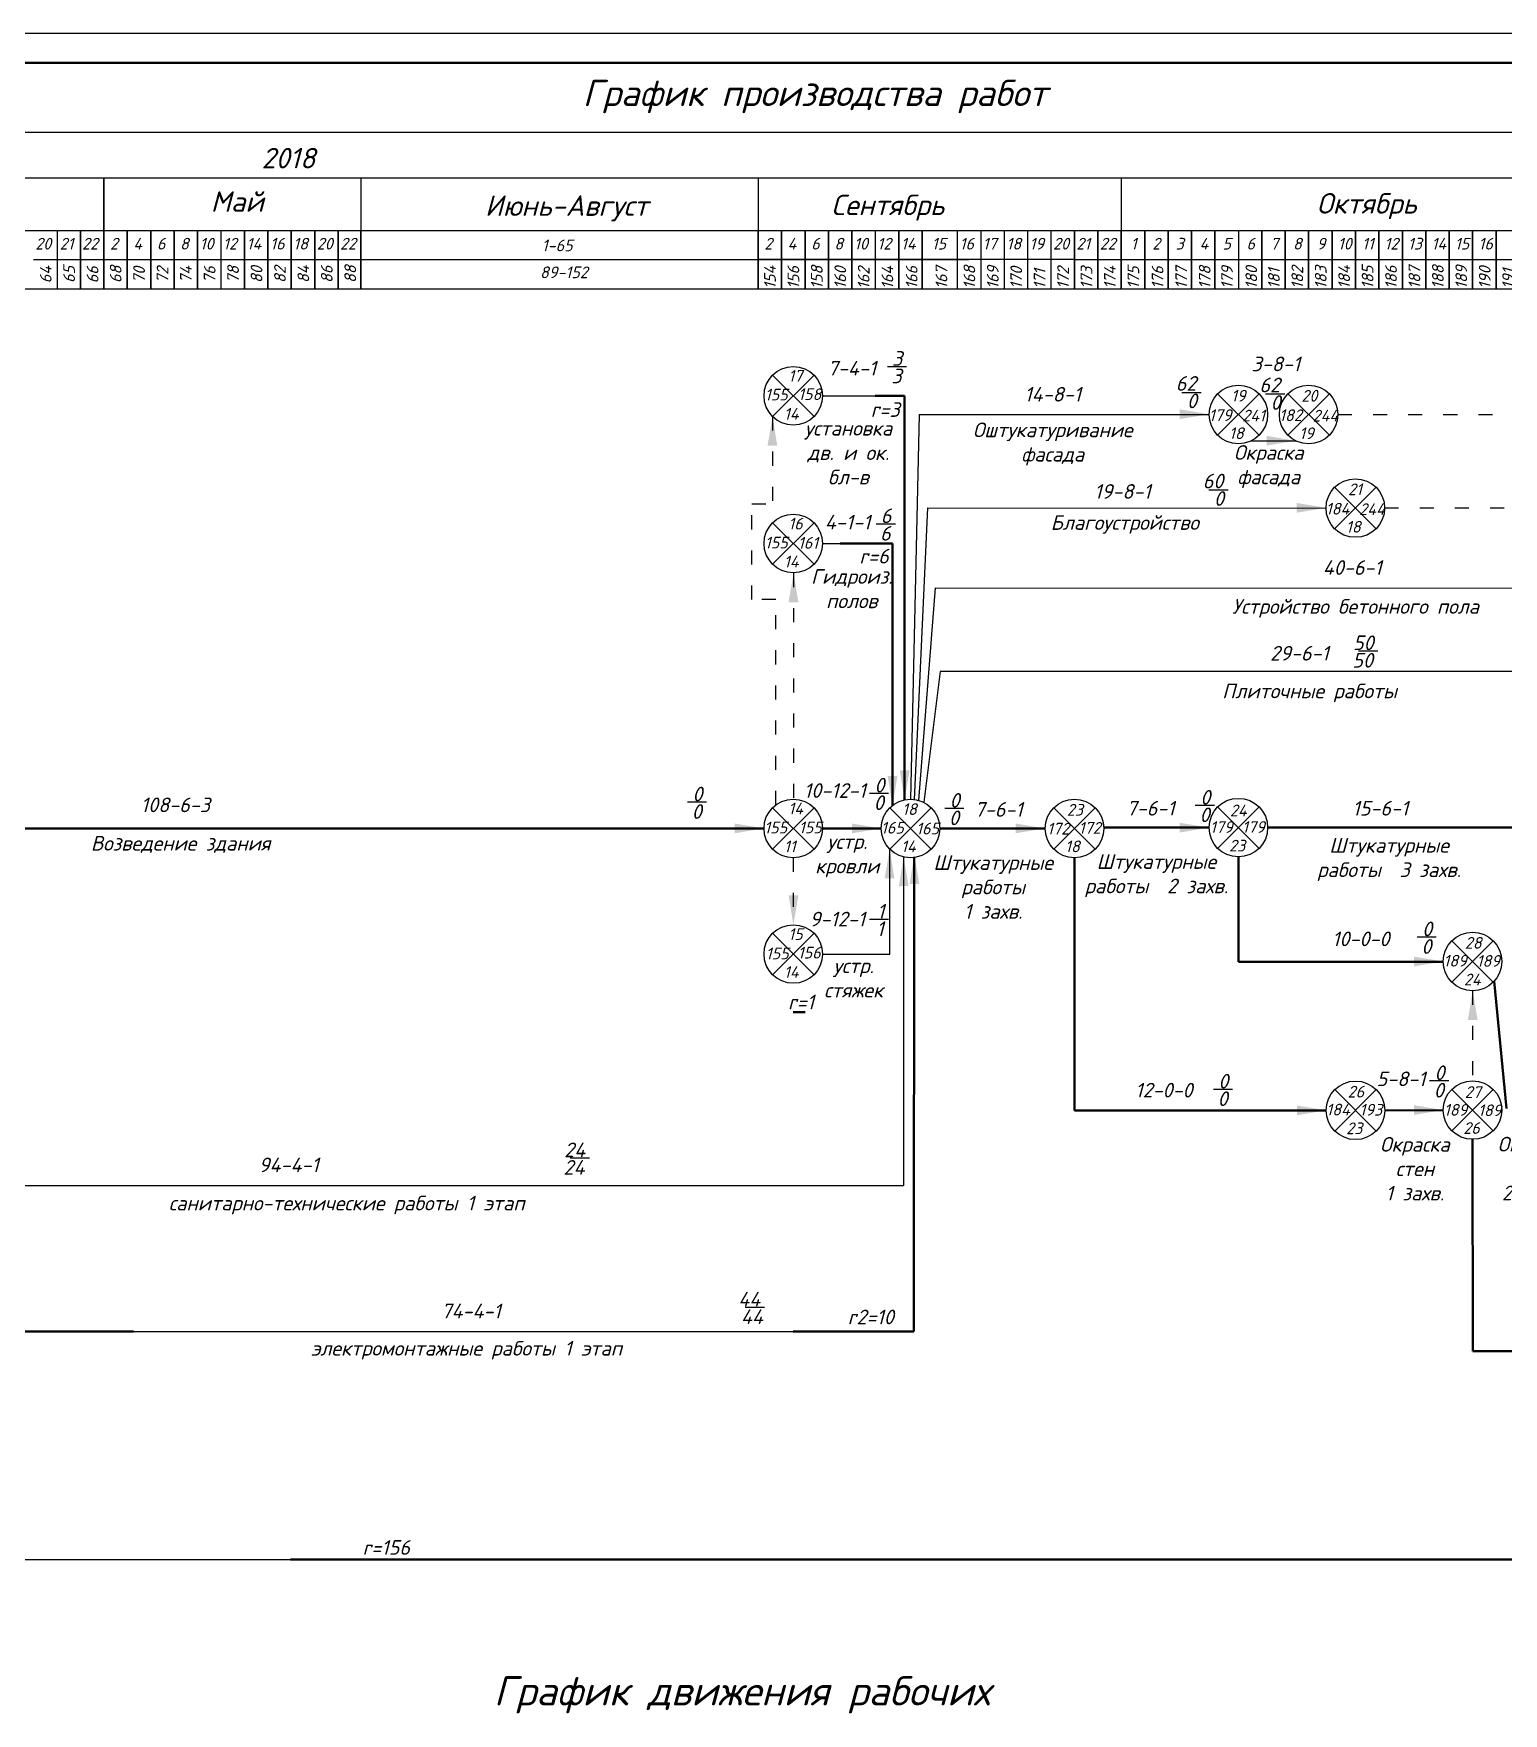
# Model space of a CAD drawing. Header units: millimetres. Extents: x -345369 to 252202, y 74562 to 424723.
# Drawn here: x -10052 to 15047, y 105275 to 133962 of the extents above; entities that cross this region are included whole.
import ezdxf

# ---------------------------------------------------------------- set-up
doc = ezdxf.new("R2010")
doc.units = ezdxf.units.MM
doc.linetypes.add('ACAD_ISO03W100', pattern=[30, 12, -18])
doc.layers.add('Основной [&]', color=7, linetype='Continuous', lineweight=18)
doc.layers.add('Рамка', color=7, linetype='Continuous', lineweight=25)
doc.styles.get("Standard").update_dxf_attribs({"font": 'isocpeur.TTF', "oblique": 15})
doc.styles.add('standart-наклонный', font='isocpeui.ttf', dxfattribs={"height": 3})
doc.styles.add('Чертежный', font='isocpeur.TTF', dxfattribs={"height": 220})

msp = doc.modelspace()

# ---------------------------------------------------------------- linework, layer by layer
at = {"color": 7, "lineweight": 25, "ltscale": 0.5}
msp.add_line((-34051.903141, 132279.396232), (42121.15313, 132279.396232), dxfattribs=at)
at = {"lineweight": 25}
for p, q in [((-19651.903141, 131500.284274), (42121.15313, 131500.284274)), ((-14051.903141, 131500.284274), (-5251.903141, 131500.284274)), ((-10451.903141, 131500.284274), (-1651.903141, 131500.284274)), ((-8851.903141, 129601.790384), (-8851.903141, 131500.284274)), ((-8851.903141, 131500.284274), (-8851.903141, 130601.790384)), ((-8851.903141, 131500.284274), (-8851.903141, 129601.790384)), ((-4465.375006, 131500.284274), (-4465.375006, 129601.790384)), ((-4465.375006, 131500.284274), (-4465.375006, 129601.790384)), ((2321.15313, 131500.284274), (2321.15313, 129601.790384)), ((8521.15313, 131500.284274), (8521.15313, 129601.790384)), ((-22051.903141, 130601.790384), (8521.15313, 130601.790384)), ((-9651.903141, 130601.790384), (-9651.903141, 129601.790384)), ((-9651.903141, 130601.790384), (-9651.903141, 129601.790384)), ((-9251.903141, 129601.790384), (-9251.903141, 130601.790384)), ((-9251.903141, 130601.790384), (-9251.903141, 129601.790384)), ((-8851.903141, 130601.790384), (-8851.903141, 129601.790384)), ((-8851.903141, 130601.790384), (-8851.903141, 129601.790384)), ((-8851.903141, 129601.790384), (-8851.903141, 130601.790384)), ((-8851.903141, 130601.790384), (-8851.903141, 129601.790384)), ((-8451.903141, 129601.790384), (-8451.903141, 130601.790384)), ((-8451.903141, 130601.790384), (-8451.903141, 129601.790384)), ((-8051.903141, 129601.790384), (-8051.903141, 130601.790384)), ((-8051.903141, 130601.790384), (-8051.903141, 129601.790384)), ((-7651.903141, 129601.790384), (-7651.903141, 130601.790384)), ((-7651.903141, 130601.790384), (-7651.903141, 129601.790384)), ((-7251.903141, 129601.790384), (-7251.903141, 130601.790384)), ((-7251.903141, 130601.790384), (-7251.903141, 129601.790384)), ((-6851.903141, 130601.790384), (-6851.903141, 129601.790384)), ((-6451.903141, 129601.790384), (-6451.903141, 130601.790384)), ((-6451.903141, 130601.790384), (-6451.903141, 129601.790384)), ((-6051.903141, 129601.790384), (-6051.903141, 130601.790384)), ((-6051.903141, 130601.790384), (-6051.903141, 129601.790384)), ((-5651.903141, 129601.790384), (-5651.903141, 130601.790384)), ((-5651.903141, 130601.790384), (-5651.903141, 129601.790384)), ((-5251.903141, 129601.790384), (-5251.903141, 130601.790384)), ((-5251.903141, 130601.790384), (-5251.903141, 129601.790384)), ((-4851.903141, 129601.790384), (-4851.903141, 130601.790384)), ((-4851.903141, 130601.790384), (-4851.903141, 129601.790384)), ((-4465.375006, 129601.790384), (-4465.375006, 130601.790384)), ((-4465.375006, 130601.790384), (-4465.375006, 129601.790384)), ((2321.15313, 129601.790384), (2321.15313, 130601.790384)), ((2321.15313, 130601.790384), (2321.15313, 129601.790384)), ((2321.15313, 129601.790384), (2321.15313, 130601.790384)), ((2321.15313, 130601.790384), (2321.15313, 129601.790384)), ((2721.15313, 129601.790384), (2721.15313, 130601.790384)), ((2721.15313, 130601.790384), (2721.15313, 129601.790384)), ((3121.15313, 129601.790384), (3121.15313, 130601.790384)), ((3121.15313, 130601.790384), (3121.15313, 129601.790384)), ((3521.15313, 129601.790384), (3521.15313, 130601.790384)), ((3521.15313, 130601.790384), (3521.15313, 129601.790384)), ((3921.15313, 129601.790384), (3921.15313, 130601.790384)), ((3921.15313, 130601.790384), (3921.15313, 129601.790384)), ((4321.15313, 130601.790384), (4321.15313, 129601.790384)), ((4721.15313, 129601.790384), (4721.15313, 130601.790384)), ((4721.15313, 130601.790384), (4721.15313, 129601.790384)), ((5121.15313, 129601.790384), (5121.15313, 130601.790384)), ((5121.15313, 130601.790384), (5121.15313, 129601.790384)), ((5721.15313, 130601.790384), (5721.15313, 129601.790384)), ((6121.15313, 130601.790384), (6121.15313, 129601.790384)), ((6521.15313, 130601.790384), (6521.15313, 129601.790384)), ((6921.15313, 130601.790384), (6921.15313, 129601.790384)), ((7321.15313, 130601.790384), (7321.15313, 129601.790384)), ((7721.15313, 129601.790384), (7721.15313, 130601.790384)), ((7721.15313, 130601.790384), (7721.15313, 129601.790384)), ((8121.15313, 129601.790384), (8121.15313, 130601.790384)), ((8121.15313, 130601.790384), (8121.15313, 129601.790384)), ((8521.15313, 129601.790384), (8521.15313, 130601.790384)), ((8521.15313, 130601.790384), (8521.15313, 129601.790384)), ((-10051.903141, 130101.790384), (-9651.903141, 130101.790384)), ((-9651.903141, 130101.790384), (-9251.903141, 130101.790384)), ((-9251.903141, 130101.790384), (-8851.903141, 130101.790384)), ((-8851.903141, 130101.790384), (-8451.903141, 130101.790384)), ((-8851.903141, 130101.790384), (-8451.903141, 130101.790384)), ((-8451.903141, 130101.790384), (-8051.903141, 130101.790384)), ((-8051.903141, 130101.790384), (-7651.903141, 130101.790384)), ((-7651.903141, 130101.790384), (-7251.903141, 130101.790384)), ((-7251.903141, 130101.790384), (-6851.903141, 130101.790384)), ((-6851.903141, 130101.790384), (-6451.903141, 130101.790384)), ((-6851.903141, 130101.790384), (2521.15313, 130101.790384)), ((-6451.903141, 130101.790384), (-6051.903141, 130101.790384)), ((-6051.903141, 130101.790384), (-5651.903141, 130101.790384)), ((-5651.903141, 130101.790384), (-5251.903141, 130101.790384)), ((-5251.903141, 130101.790384), (-4851.903141, 130101.790384)), ((2321.15313, 130101.790384), (2721.15313, 130101.790384)), ((2321.15313, 130101.790384), (2721.15313, 130101.790384)), ((2721.15313, 130101.790384), (3121.15313, 130101.790384)), ((3121.15313, 130101.790384), (3521.15313, 130101.790384)), ((3521.15313, 130101.790384), (3921.15313, 130101.790384)), ((3921.15313, 130101.790384), (4321.15313, 130101.790384)), ((4321.15313, 130101.790384), (4721.15313, 130101.790384)), ((4721.15313, 130101.790384), (5121.15313, 130101.790384)), ((5121.15313, 130101.790384), (5521.15313, 130101.790384)), ((5521.15313, 130101.790384), (5921.15313, 130101.790384)), ((7721.15313, 130101.790384), (8121.15313, 130101.790384)), ((8121.15313, 130101.790384), (8521.15313, 130101.790384)), ((-11224.959412, 129601.790384), (2321.15313, 129601.790384)), ((-10157.738564, 129601.790384), (-8851.903141, 129601.790384)), ((-10051.903141, 129601.790384), (2321.15313, 129601.790384)), ((-8851.903141, 129601.790384), (-8530.794834, 129601.790384)), ((-8851.903141, 129601.790384), (-8424.959412, 129601.790384)), ((-8851.903141, 129601.790384), (-8424.959412, 129601.790384)), ((-8530.794834, 129601.790384), (-8130.794834, 129601.790384)), ((-8130.794834, 129601.790384), (-7730.794834, 129601.790384)), ((-7730.794834, 129601.790384), (-7330.794834, 129601.790384)), ((-7330.794834, 129601.790384), (-6930.794834, 129601.790384)), ((-7330.794834, 129601.790384), (-6930.794834, 129601.790384)), ((-7251.903141, 129601.790384), (-6851.903141, 129601.790384)), ((-6930.794834, 129601.790384), (-6530.794834, 129601.790384)), ((-6930.794834, 129601.790384), (-6530.794834, 129601.790384)), ((-6851.903141, 129601.790384), (-6451.903141, 129601.790384)), ((-6851.903141, 129601.790384), (-6451.903141, 129601.790384)), ((-6530.794834, 129601.790384), (-6130.794834, 129601.790384)), ((-6478.84687, 129601.790384), (-6157.738563, 129601.790384)), ((-6478.84687, 129601.790384), (-6051.903141, 129601.790384)), ((-6478.84687, 129601.790384), (-6051.903141, 129601.790384)), ((-6451.903141, 129601.790384), (-6051.903141, 129601.790384)), ((-6157.738563, 129601.790384), (-5757.738563, 129601.790384)), ((-6130.794834, 129601.790384), (-5730.794834, 129601.790384)), ((-6051.903141, 129601.790384), (2321.15313, 129601.790384)), ((-6051.903141, 129601.790384), (-5651.903141, 129601.790384)), ((-5757.738563, 129601.790384), (-5357.738563, 129601.790384)), ((-5730.794834, 129601.790384), (-5330.794834, 129601.790384)), ((-5651.903141, 129601.790384), (-5251.903141, 129601.790384)), ((-5357.738563, 129601.790384), (-4957.738563, 129601.790384)), ((-4957.738563, 129601.790384), (-4557.738563, 129601.790384)), ((-4878.84687, 129601.790384), (2321.15313, 129601.790384)), ((-4557.738563, 129601.790384), (-4157.738563, 129601.790384)), ((-4478.84687, 129601.790384), (-4078.84687, 129601.790384)), ((-4157.738563, 129601.790384), (-3757.738563, 129601.790384)), ((-4078.84687, 129601.790384), (-3678.84687, 129601.790384)), ((-3757.738563, 129601.790384), (-3357.738563, 129601.790384)), ((-3678.84687, 129601.790384), (-3278.84687, 129601.790384)), ((2321.15313, 129601.790384), (2721.15313, 129601.790384)), ((2321.15313, 129601.790384), (2642.261437, 129601.790384)), ((2321.15313, 129601.790384), (2748.096859, 129601.790384)), ((2321.15313, 129601.790384), (2748.096859, 129601.790384)), ((2442.261437, 129601.790384), (2842.261437, 129601.790384)), ((2521.15313, 129601.790384), (2921.15313, 129601.790384)), ((2642.261437, 129601.790384), (2721.15313, 129601.790384)), ((2642.261437, 129601.790384), (3042.261437, 129601.790384)), ((2721.15313, 129601.790384), (3042.261437, 129601.790384)), ((2721.15313, 129601.790384), (3148.096859, 129601.790384)), ((2721.15313, 129601.790384), (3148.096859, 129601.790384)), ((2842.261437, 129601.790384), (3242.261437, 129601.790384)), ((2842.261437, 129601.790384), (3242.261437, 129601.790384)), ((2921.15313, 129601.790384), (3321.15313, 129601.790384)), ((2921.15313, 129601.790384), (3321.15313, 129601.790384)), ((3042.261437, 129601.790384), (3442.261437, 129601.790384)), ((3042.261437, 129601.790384), (3442.261437, 129601.790384)), ((3242.261437, 129601.790384), (3642.261437, 129601.790384)), ((3242.261437, 129601.790384), (3642.261437, 129601.790384)), ((3321.15313, 129601.790384), (3721.15313, 129601.790384)), ((3321.15313, 129601.790384), (3721.15313, 129601.790384)), ((3442.261437, 129601.790384), (3842.261437, 129601.790384)), ((3442.261437, 129601.790384), (3842.261437, 129601.790384)), ((3842.261437, 129601.790384), (4242.261437, 129601.790384)), ((3842.261437, 129601.790384), (4242.261437, 129601.790384)), ((4242.261437, 129601.790384), (4642.261437, 129601.790384)), ((4242.261437, 129601.790384), (4642.261437, 129601.790384)), ((4321.15313, 129601.790384), (4721.15313, 129601.790384)), ((4642.261437, 129601.790384), (5042.261437, 129601.790384)), ((4642.261437, 129601.790384), (5042.261437, 129601.790384)), ((4721.15313, 129601.790384), (5121.15313, 129601.790384)), ((4721.15313, 129601.790384), (5121.15313, 129601.790384)), ((5042.261437, 129601.790384), (5442.261437, 129601.790384)), ((5042.261437, 129601.790384), (5442.261437, 129601.790384)), ((5121.15313, 129601.790384), (5521.15313, 129601.790384)), ((5121.15313, 129601.790384), (5521.15313, 129601.790384)), ((5442.261437, 129601.790384), (8042.261437, 129601.790384)), ((7642.261437, 129601.790384), (8042.261437, 129601.790384)), ((7721.15313, 129601.790384), (8121.15313, 129601.790384)), ((7721.15313, 129601.790384), (8121.15313, 129601.790384)), ((8042.261437, 129601.790384), (8442.261437, 129601.790384)), ((8121.15313, 129601.790384), (8521.15313, 129601.790384)), ((8442.261437, 129601.790384), (8521.15313, 129601.790384)), ((8521.15313, 129601.790384), (34921.15313, 129601.790384))]:
    msp.add_line(p, q, dxfattribs=at)
for p, q in [((2321.15313, 131500.284274), (2321.15313, 129601.790384)), ((8521.15313, 131500.284274), (8521.15313, 130601.790384)), ((8521.15313, 131500.284274), (8521.15313, 129601.790384)), ((2321.15313, 129601.790384), (2321.15313, 130601.790384)), ((2321.15313, 130601.790384), (2321.15313, 129601.790384)), ((8521.15313, 129601.790384), (8521.15313, 130601.790384)), ((8521.15313, 130601.790384), (8521.15313, 129601.790384)), ((8521.15313, 130601.790384), (32094.2094, 130601.790384)), ((8521.15313, 129601.790384), (8521.15313, 130601.790384)), ((8521.15313, 130601.790384), (8521.15313, 129601.790384)), ((8921.15313, 129601.790384), (8921.15313, 130601.790384)), ((8921.15313, 130601.790384), (8921.15313, 129601.790384)), ((9321.15313, 129601.790384), (9321.15313, 130601.790384)), ((9321.15313, 130601.790384), (9321.15313, 129601.790384)), ((9721.15313, 129601.790384), (9721.15313, 130601.790384)), ((9721.15313, 130601.790384), (9721.15313, 129601.790384)), ((10121.15313, 129601.790384), (10121.15313, 130601.790384)), ((10121.15313, 130601.790384), (10121.15313, 129601.790384)), ((10521.15313, 130601.790384), (10521.15313, 129601.790384)), ((10921.15313, 129601.790384), (10921.15313, 130601.790384)), ((10921.15313, 130601.790384), (10921.15313, 129601.790384)), ((11321.15313, 129601.790384), (11321.15313, 130601.790384)), ((11321.15313, 130601.790384), (11321.15313, 129601.790384)), ((11721.15313, 129601.790384), (11721.15313, 130601.790384)), ((11721.15313, 130601.790384), (11721.15313, 129601.790384)), ((12121.15313, 129601.790384), (12121.15313, 130601.790384)), ((12121.15313, 130601.790384), (12121.15313, 129601.790384)), ((12521.15313, 129601.790384), (12521.15313, 130601.790384)), ((12521.15313, 130601.790384), (12521.15313, 129601.790384)), ((12921.15313, 129601.790384), (12921.15313, 130601.790384)), ((12921.15313, 130601.790384), (12921.15313, 129601.790384)), ((13321.15313, 129601.790384), (13321.15313, 130601.790384)), ((13321.15313, 130601.790384), (13321.15313, 129601.790384)), ((13721.15313, 129601.790384), (13721.15313, 130601.790384)), ((13721.15313, 130601.790384), (13721.15313, 129601.790384)), ((14121.15313, 129601.790384), (14121.15313, 130601.790384)), ((14121.15313, 130601.790384), (14121.15313, 129601.790384)), ((14521.15313, 129601.790384), (14521.15313, 130601.790384)), ((14521.15313, 130601.790384), (14521.15313, 129601.790384)), ((14921.15313, 129601.790384), (14921.15313, 130601.790384)), ((14921.15313, 130601.790384), (14921.15313, 129601.790384)), ((8521.15313, 130101.790384), (8921.15313, 130101.790384)), ((8921.15313, 130101.790384), (9321.15313, 130101.790384)), ((9321.15313, 130101.790384), (9721.15313, 130101.790384)), ((9721.15313, 130101.790384), (10121.15313, 130101.790384)), ((10121.15313, 130101.790384), (10521.15313, 130101.790384)), ((10521.15313, 130101.790384), (10921.15313, 130101.790384)), ((10921.15313, 130101.790384), (11321.15313, 130101.790384)), ((11321.15313, 130101.790384), (11721.15313, 130101.790384)), ((11721.15313, 130101.790384), (12121.15313, 130101.790384)), ((12121.15313, 130101.790384), (12521.15313, 130101.790384)), ((12521.15313, 130101.790384), (12921.15313, 130101.790384)), ((12921.15313, 130101.790384), (13321.15313, 130101.790384)), ((13321.15313, 130101.790384), (13721.15313, 130101.790384)), ((13721.15313, 130101.790384), (14121.15313, 130101.790384)), ((14121.15313, 130101.790384), (14521.15313, 130101.790384)), ((14521.15313, 130101.790384), (14921.15313, 130101.790384)), ((14921.15313, 130101.790384), (15321.15313, 130101.790384)), ((4921.15313, 129601.790384), (5321.15313, 129601.790384)), ((8442.261437, 129601.790384), (8842.261437, 129601.790384)), ((8842.261437, 129601.790384), (9242.261437, 129601.790384)), ((9242.261437, 129601.790384), (9642.261437, 129601.790384)), ((9642.261437, 129601.790384), (10042.261437, 129601.790384)), ((10042.261437, 129601.790384), (10442.261437, 129601.790384)), ((10442.261437, 129601.790384), (10842.261437, 129601.790384)), ((10842.261437, 129601.790384), (11242.261437, 129601.790384)), ((11242.261437, 129601.790384), (11642.261437, 129601.790384)), ((11642.261437, 129601.790384), (12042.261437, 129601.790384)), ((12042.261437, 129601.790384), (12442.261437, 129601.790384)), ((12442.261437, 129601.790384), (12842.261437, 129601.790384)), ((12842.261437, 129601.790384), (13242.261437, 129601.790384)), ((13242.261437, 129601.790384), (13642.261437, 129601.790384)), ((13642.261437, 129601.790384), (14042.261437, 129601.790384)), ((14042.261437, 129601.790384), (14442.261437, 129601.790384)), ((14442.261437, 129601.790384), (14842.261437, 129601.790384)), ((14842.261437, 129601.790384), (15242.261437, 129601.790384)), ((4854.929686, 128273.709707), (4527.744975, 128273.709707)), ((10167.599739, 127104.721135), (10874.70652, 127811.827916)), ((10167.599739, 127811.827916), (10874.70652, 127104.721135)), ((11367.599739, 127103.319643), (12074.70652, 127810.426425)), ((11367.599739, 127810.426425), (12074.70652, 127103.319643)), ((12164.722036, 125506.333688), (12871.828817, 126213.440469)), ((12164.722036, 126213.440469), (12871.828817, 125506.333688)), ((5430.426635, 123066.716108), (5148.441123, 120834.061225)), ((36167.599739, 123066.716108), (5430.426635, 123066.716108)), ((7367.599739, 120742.260635), (8074.70652, 120035.153854)), ((7367.599739, 120035.153854), (8074.70652, 120742.260635)), ((10167.599739, 120755.160088), (10874.70652, 120048.053307)), ((10167.599739, 120048.053307), (10874.70652, 120755.160088)), ((14167.599739, 118469.064084), (14874.70652, 117761.957303)), ((14167.599739, 117761.957303), (14874.70652, 118469.064084)), ((12167.599739, 115927.329789), (12874.70652, 115220.223007)), ((12167.599739, 115220.223007), (12874.70652, 115927.329789)), ((14167.599739, 115932.410618), (14874.70652, 115225.303837)), ((14167.599739, 115225.303837), (14874.70652, 115932.410618)), ((-15938.809919, 111799.205623), (2920.614126, 111799.205623)), ((-29151.903141, 107903.452114), (36879.284883, 107903.452114))]:
    msp.add_line(p, q)
at = {"color": 0, "lineweight": 25}
for p in [(6721.15313, 130101.790384), (7721.15313, 130101.790384)]:
    msp.add_line(p, (2321.15313, 130101.790384), dxfattribs=at)
at = {"color": 0}
for p, q in [((2567.599739, 127422.89438), (3274.70652, 128130.001161)), ((2567.599739, 128130.001161), (3274.70652, 127422.89438)), ((2567.599739, 124899.55548), (3274.70652, 125606.662261)), ((2567.599739, 125606.662261), (3274.70652, 124899.55548))]:
    msp.add_line(p, q, dxfattribs=at)
at = {"color": 7, "lineweight": 25}
for p, q in [((3421.15313, 127776.44777), (4820.178023, 127776.426467)), ((5071.809161, 127459.676018), (10021.15325, 127458.621835)), ((10732.878738, 127005.315072), (11502.470018, 127005.09508)), ((4992.341848, 120883.613464), (5218.157815, 125861.334367)), ((5218.157815, 125861.334367), (12018.275547, 125860.234388)), ((3421.15313, 125253.10887), (4612.977777, 125253.10887)), ((5348.454649, 124495.497603), (20421.15325, 124493.472895)), ((4567.599739, 118243.286331), (4567.599739, 120035.153854)), ((4803.687221, 119902.701318), (4803.687221, 114292.537684)), ((3421.15313, 118243.286331), (4567.599739, 118243.286331)), ((-14351.903141, 114292.537684), (4803.687221, 114292.537684))]:
    msp.add_line(p, q, dxfattribs=at)
at = {"color": 7, "lineweight": 50, "ltscale": 0.5}
for p, q in [((4321.15313, 127776.438179), (4820.178023, 127776.426467)), ((4820.178023, 127776.426467), (4820.144422, 120878.398209)), ((3721.15313, 125253.10887), (4612.977777, 125253.10887)), ((4612.977777, 125253.10887), (4612.977777, 120782.443136)), ((4977.14647, 111799.205623), (4984.040986, 119892.677893)), ((2921.15313, 117251.742751), (3121.15313, 117251.742751)), ((-15938.817846, 111796.390125), (-8344.645342, 111799.205623)), ((2920.614126, 111799.205623), (4977.155766, 111799.205623))]:
    msp.add_line(p, q, dxfattribs=at)
at = {"color": 7}
for p, q in [((9885.636951, 127829.657085), (9558.452239, 127829.657085)), ((11314.348353, 127802.665707), (10987.163641, 127802.665707)), ((10346.803528, 126162.663228), (10019.618817, 126162.663228)), ((4665.862657, 125586.083718), (4338.677945, 125586.083718)), ((12902.341243, 123417.320171), (12575.156532, 123417.320171)), ((1441.040757, 120834.291309), (1113.856046, 120834.291309)), ((4548.379104, 120985.85401), (4221.194393, 120985.85401)), ((10112.977454, 120778.723978), (9785.792743, 120778.723978)), ((2567.599739, 120035.153854), (3274.70652, 120742.260635)), ((2567.599739, 120742.260635), (3274.70652, 120035.153854)), ((4567.599739, 120035.153854), (5274.70652, 120742.260635)), ((4567.599739, 120742.260635), (5274.70652, 120035.153854)), ((5833.175374, 120726.447642), (5505.990663, 120726.447642)), ((4547.321651, 118832.748399), (4220.13694, 118832.748399)), ((2567.599739, 117889.73294), (3274.70652, 118596.839721)), ((2567.599739, 118596.839721), (3274.70652, 117889.73294)), ((13900.468385, 118530.073191), (13573.283674, 118530.073191)), ((10421.045555, 115929.932991), (10093.860843, 115929.932991)), ((14112.486386, 116074.987655), (13785.301674, 116074.987655)), ((-561.938337, 114757.934762), (-889.123049, 114757.934762)), ((2428.213274, 112208.859382), (2101.028563, 112208.859382))]:
    msp.add_line(p, q, dxfattribs=at)
at = {"color": 7, "linetype": 'ACAD_ISO03W100', "ltscale": 20}
for p, q in [((2567.599739, 127422.89438), (2567.599739, 125929.022401)), ((12221.15313, 127456.873034), (36874.70652, 127456.873034)), ((2210.174382, 125929.022401), (2567.599739, 125929.022401)), ((2210.174382, 124295.828185), (2210.174382, 125914.612106)), ((13018.27079, 125862.040398), (36521.15313, 125845.714869)), ((2927.074731, 124751.008987), (2927.074731, 120888.672178)), ((2622.401173, 124295.828185), (2210.174382, 124295.828185)), ((2622.401173, 120789.640242), (2622.401173, 124295.828185)), ((2921.15313, 119888.707245), (2921.15313, 118743.286331))]:
    msp.add_line(p, q, dxfattribs=at)
at = {"color": 1, "lineweight": 50}
for p, q in [((-15951.903141, 120388.707245), (2421.15313, 120388.707245)), ((-8551.903141, 120388.707245), (2421.15313, 120388.707245)), ((3421.15313, 120388.707245), (4421.15313, 120388.707245)), ((5421.15313, 120388.707245), (7221.15313, 120388.728278)), ((8220.986696, 120401.607076), (10021.15313, 120401.607477)), ((11021.128306, 120406.588978), (16021.177952, 120406.590225)), ((7721.15313, 119888.707245), (7721.973431, 115572.782005)), ((10521.15313, 119901.606698), (10521.15313, 118111.250231)), ((10521.15313, 118111.976773), (14021.165618, 118111.976773)), ((14890.758701, 117778.773821), (15102.563129, 115602.656652)), ((7721.973431, 115572.782005), (12021.15314, 115573.672798)), ((13021.15313, 115573.767906), (14021.164707, 115575.454725)), ((14521.064029, 115078.857235), (14523.844994, 111462.474505)), ((14523.844994, 111462.474505), (20808.72141, 111461.629246))]:
    msp.add_line(p, q, dxfattribs=at)
at = {"color": 1, "linetype": 'ACAD_ISO03W100', "ltscale": 20}
msp.add_line((14521.15313, 117615.510694), (14521.15313, 116078.857227), dxfattribs=at)
at = {"color": 7, "lineweight": 50}
msp.add_line((-5664.956104, 107903.452114), (36879.284883, 107903.452114), dxfattribs=at)
at = {"color": 0}
for centre in [(2921.15313, 127776.44777), (2921.15313, 125253.10887)]:
    msp.add_circle(centre, 500, dxfattribs=at)
for centre in [(10521.15313, 127458.274526), (11721.15313, 127456.873034), (12518.275427, 125859.887079), (7721.15313, 120388.707245), (10521.15313, 120401.606698), (14521.15313, 118115.510694), (12521.15313, 115573.776398), (14521.15313, 115578.857227)]:
    msp.add_circle(centre, 500)
at = {"color": 7}
for centre in [(2921.15313, 120388.707245), (4921.15313, 120388.707245), (2921.15313, 118243.286331)]:
    msp.add_circle(centre, 500, dxfattribs=at)
at = {"color": 0}
for points in [[(2647.269584, 126922.040939), (2480.524153, 126923.27523), (2567.599739, 127422.89438)], [(3006.744576, 124250.155547), (2839.999145, 124251.389837), (2927.074731, 124751.008987)], [(4740.474577, 121379.25165), (4907.220009, 121378.01736), (4820.144422, 120878.398209)], [(4533.307932, 121283.296576), (4700.053364, 121282.062286), (4612.977777, 120782.443136)]]:
    msp.add_solid(points, dxfattribs=at)
for points in [[(9520.916417, 127545.294712), (9520.916417, 127378.544712), (10021.166417, 127461.919712)], [(11002.233185, 127091.767957), (11002.233185, 126925.017957), (11502.483185, 127008.392957)], [(11518.038714, 125946.907265), (11518.038714, 125780.157265), (12018.288714, 125863.532265)], [(6721.029333, 120305.332245), (6721.029333, 120472.082245), (7221.279333, 120388.707245)], [(9520.90313, 120318.231698), (9520.90313, 120484.981698), (10021.15313, 120401.606698)], [(13520.903165, 118031.947657), (13520.903165, 118198.697657), (14021.153165, 118115.322657)], [(14607.401466, 117115.748072), (14440.654219, 117114.789834), (14521.15313, 117615.510693)], [(11520.903165, 115490.213361), (11520.903165, 115656.963361), (12021.153165, 115573.588361)], [(13520.903165, 115495.294191), (13520.903165, 115662.044191), (14021.153165, 115578.669191)]]:
    msp.add_solid(points)
at = {"color": 7}
for points in [[(1920.90313, 120472.082245), (1920.90313, 120305.332245), (2421.15313, 120388.707245)], [(3920.90313, 120472.082245), (3920.90313, 120305.332245), (4421.15313, 120388.707245)], [(4647.269584, 119534.300413), (4480.524153, 119535.534704), (4567.599739, 120035.153854)], [(4906.954884, 119436.51588), (5073.700316, 119437.750171), (4986.62473, 119937.369321)], [(4724.017375, 119401.847878), (4890.762807, 119403.082168), (4803.687221, 119902.701318)], [(2841.483284, 119244.139771), (3008.228716, 119242.905481), (2921.15313, 118743.286331)]]:
    msp.add_solid(points, dxfattribs=at)
at = {"layer": 'Основной [&]', "lineweight": 25}
for p, q in [((5071.809161, 127459.676018), (4921.15313, 120888.707245)), ((5064.385662, 120867.752589), (5348.454649, 124495.497603))]:
    msp.add_line(p, q, dxfattribs=at)
at = {"layer": 'Рамка', "color": 0, "linetype": 'Continuous', "lineweight": 30}
msp.add_line((45950.893395, 133962.153388), (-38149.106605, 133962.153388), dxfattribs=at)
at = {"layer": 'Рамка', "color": 0, "linetype": 'Continuous', "lineweight": 50}
msp.add_line((45450.893395, 133462.153388), (-36149.106605, 133462.153388), dxfattribs=at)

# ---------------------------------------------------------------- texts
at = {"lineweight": 25, "style": 'standart-наклонный'}
for s, p in [('20', (-10023.776286, 130273.940598)), ('21', (-9607.564165, 130273.940598)), ('22', (-9223.776286, 130273.940598)), ('2', (-8747.099719, 130273.940598)), ('4', (-8348.614871, 130273.940598)), ('6', (-7945.811841, 130273.940598)), ('8', (-7551.569416, 130273.940598)), ('10', (-7213.766386, 130273.940598)), ('12', (-6817.326992, 130273.940598)), ('14', (-6413.463356, 130273.940598)), ('16', (-6011.417901, 130273.940598)), ('18', (-5617.326992, 130273.940598)), ('20', (-5216.039113, 130273.940598)), ('22', (-4819.599719, 130273.940598)), ('1-65', (-1373.708864, 130244.896819)), ('2', (2425.956552, 130273.940598)), ('4', (2824.4414, 130273.940598)), ('6', (3227.24443, 130273.940598)), ('8', (3621.486855, 130273.940598)), ('10', (3959.289885, 130273.940598)), ('12', (4355.729279, 130273.940598)), ('14', (4759.592915, 130273.940598)), ('15', (5284.649407, 130273.940598)), ('16', (5761.63837, 130273.940598)), ('17', (6155.729279, 130273.940598)), ('18', (6561.63837, 130273.940598)), ('19', (6955.729279, 130273.940598)), ('20', (7357.017158, 130273.940598)), ('21', (7753.456552, 130273.940598)), ('22', (8153.456552, 130273.940598)), ('89-152', (-1404.70942, 129785.286231))]:
    msp.add_text(s, height=200, dxfattribs=at).set_placement(p)
for s, p in [('64', (-9744.999453, 129697.580004)), ('65', (-9344.999453, 129703.489095)), ('66', (-8944.999453, 129697.580004)), ('68', (-8550.138438, 129702.049701)), ('70', (-8150.138438, 129702.049701)), ('72', (-7750.138438, 129702.049701)), ('74', (-7350.138438, 129702.049701)), ('76', (-6944.999453, 129702.049701)), ('78', (-6544.999453, 129702.049701)), ('80', (-6144.999453, 129702.049701)), ('82', (-5744.999453, 129702.049701)), ('84', (-5344.999453, 129702.049701)), ('86', (-4944.999453, 129702.049701)), ('88', (-4544.999453, 129702.049701)), ('154', (2622.917833, 129601.462939)), ('156', (3022.917833, 129601.462939)), ('158', (3422.917833, 129599.947788)), ('160', (3822.917833, 129602.750818)), ('162', (4222.917833, 129596.993242)), ('164', (4628.056818, 129597.840036)), ('166', (5042.261437, 129601.790384)), ('167', (5551.067855, 129601.790384)), ('168', (6028.056818, 129601.790384)), ('169', (6428.056818, 129601.790384)), ('170', (6828.056818, 129601.790384)), ('171', (7228.056818, 129601.790384)), ('172', (7628.056818, 129601.790384)), ('173', (8028.056818, 129601.790384)), ('174', (8428.056818, 129601.790384)), ('175', (8828.056818, 129601.790384)), ('176', (9242.261437, 129601.790384))]:
    msp.add_text(s, height=200, rotation=90, dxfattribs=at).set_placement(p)
at = {"lineweight": -2, "style": 'standart-наклонный'}
for s, p in [('177', (9646.468457, 129601.790384)), ('178', (10046.468457, 129601.790384)), ('179', (10428.056818, 129601.790384)), ('180', (10842.261437, 129601.790384)), ('181', (11228.056818, 129601.790384)), ('182', (11628.056818, 129601.790384)), ('183', (12028.056818, 129601.790384)), ('184', (12428.056818, 129601.790384)), ('185', (12828.056818, 129601.790384)), ('186', (13228.056818, 129601.790384)), ('187', (13628.056818, 129601.790384)), ('188', (14028.056818, 129601.790384)), ('189', (14428.056818, 129601.790384)), ('190', (14828.056818, 129601.790384)), ('191', (15228.056818, 129601.790384))]:
    msp.add_text(s, height=200, rotation=90, dxfattribs=at).set_placement(p)
for s, insert, char_height, width, attachment_point, style in [('{\\fISOCPEUR|b0|i1|c204|p34;График производства работ}', (-676.496548, 133174.101295), 450, 25826.14175463, 1, 'Чертежный'), ('Май', (-7028.129661, 131268.255292), 350, 2920.49693501, 1, 'standart-наклонный'), ('\\pi557.01;Октябрь', (11301.571666, 131237.819944), 350, 2920.49693501, 1, 'standart-наклонный'), ('\\pi53.851;1', (8630.590772, 130473.940598), 200, 180.27701378, 1, 'standart-наклонный'), ('\\pi19.154;2', (9030.590772, 130473.940598), 200, 180.27701378, 1, 'standart-наклонный'), ('\\pi19.229;3', (9430.590772, 130473.940598), 200, 180.27701378, 1, 'standart-наклонный'), ('\\pi28.396;4', (9830.590772, 130473.940598), 200, 180.27701378, 1, 'standart-наклонный'), ('\\pi19.835;5', (10230.590772, 130473.940598), 200, 180.27701378, 1, 'standart-наклонный'), ('\\pi29.684;6', (10630.590772, 130473.940598), 200, 180.27701378, 1, 'standart-наклонный'), ('\\pi34.987;7', (11030.590772, 130473.940598), 200, 180.27701378, 1, 'standart-наклонный'), ('\\pi23.623;8', (11430.590772, 130473.940598), 200, 180.27701378, 1, 'standart-наклонный'), ('\\pi29.684;9', (11830.590772, 130473.940598), 200, 180.27701378, 1, 'standart-наклонный'), ('\\pi-10.543;10', (12230.590772, 130473.940598), 200, 180.27701378, 1, 'standart-наклонный'), ('\\pi2.1082;11', (12630.590772, 130473.940598), 200, 180.27701378, 1, 'standart-наклонный'), ('\\pi-14.104;12', (13030.590772, 130473.940598), 200, 180.27701378, 1, 'standart-наклонный'), ('\\pi-14.028;13', (13430.590772, 130473.940598), 200, 180.27701378, 1, 'standart-наклонный'), ('\\pi-10.24;14', (13830.590772, 130473.940598), 200, 180.27701378, 1, 'standart-наклонный'), ('\\pi-13.422;15', (14230.590772, 130473.940598), 200, 180.27701378, 1, 'standart-наклонный'), ('\\pi-8.1948;16', (14630.590772, 130473.940598), 200, 180.27701378, 1, 'standart-наклонный'), ('3', (4783.623089, 128539.617376), 250, 177.94272359, 3, 'standart-наклонный'), ('3', (4772.06288, 128240.472918), 250, 177.94272359, 3, 'standart-наклонный')]:
    msp.add_mtext(s, dxfattribs=dict(insert=insert, char_height=char_height, width=width, attachment_point=attachment_point, style=style))
at = {"lineweight": 25, "char_height": 350, "width": 2920.49693501, "attachment_point": 1, "style": 'standart-наклонный'}
for s, insert in [('\\pi991.73;2018', (-7151.431972, 132010.617081)), ('\\pi-20.225;Июнь-Август', (-2324.621635, 131199.584998)), ('\\pi446.04;Сентябрь', (3123.385586, 131211.678545))]:
    msp.add_mtext(s, dxfattribs=dict(at, insert=insert))
at = {"color": 7, "char_height": 250, "style": 'standart-наклонный'}
for s, insert, attachment_point in [('7-4-1', (3921.477927, 128373.152276), 2), ('3-8-1', (11159.89034, 128195.343169), 8), ('14-8-1', (7350.207279, 127677.328261), 8), ('установка\\Pдв. и ок.\\Pбл-в', (3861.457455, 127347.047795), 2), ('Оштукатуривание\\Pфасада', (7350.207279, 126586.296221), 8), ('Окраска\\Pфасада', (11038.961567, 126199.635351), 8), ('19-8-1', (8542.055921, 126018.595886), 8), ('4-1-1', (3847.425795, 125743.650239), 2), ('Благоустройство', (8580.770061, 125419.358981), 8), ('Гидроиз.\\Pполов', (3919.522409, 124816.34876), 2), ('40-6-1', (12465.144407, 124718.304803), 8), ('29-6-1', (11563.929688, 123504.896561), 2), ('10-12-1', (3630.030729, 121160.525297), 2), ('108-6-3', (-7630.788444, 120915.280833), 2), ('7-6-1', (6426.329199, 120837.910818), 2), ('7-6-1', (9020.754912, 120857.709209), 2), ('15-6-1', (12944.949581, 120857.709209), 2), ('Возведение здания', (-7541.261351, 120259.600578), 2), ('устр.\\Pкровли', (3842.136878, 120288.060104), 2), ('Штукатурные\\Pработы  3 захв.', (13094.211054, 120224.998664), 2), ('Штукатурные\\Pработы\\P1 захв.', (6334.178493, 119929.952403), 2), ('Штукатурные\\Pработы  2 захв.', (9120.828668, 119947.328772), 2), ('9-12-1', (3673.278797, 118965.546832), 2), ('10-0-0', (12611.953682, 118626.50465), 2), ('устр.\\Pстяжек', (3950.087266, 118168.175539), 2), ('5-8-1', (13298.321085, 116236.691401), 2), ('12-0-0', (9249.222399, 116043.455691), 2), ('Окраска\\Pстен\\P1 захв.', (13535.085735, 115117.751715), 2), ('Окраска\\Pстен\\P2 захв.', (15542.801257, 115121.479473), 2), ('94-4-1', (-5695.320324, 114766.908563), 2), ('санитарно-технические работы 1 этап', (-4705.384943, 114115.129583), 2), ('74-4-1', (-2582.943948, 112271.717919), 2), ('электромонтажные работы 1 этап', (-2659.147428, 111635.150783), 2), ('r=156', (-4029.634587, 108233.146929), 2)]:
    msp.add_mtext(s, dxfattribs=dict(at, insert=insert, attachment_point=attachment_point))
at = {"char_height": 200}
for s, insert, attachment_point in [('17', (2836.577295, 128216.654499), 1), ('155', (2434.883094, 127896.89378), 1), ('158', (3003.378885, 127903.971127), 1), ('19', (10397.507089, 127677.833917), 7), ('20', (11597.507089, 127676.432425), 7), ('179', (10017.568081, 127346.020749), 7), ('241', (10588.04022, 127338.934338), 7), ('182', (11217.568081, 127344.619257), 7), ('244', (11788.04022, 127337.532847), 7), ('21', (12394.629385, 126079.44647), 7), ('184', (12014.690378, 125747.633302), 7), ('244', (12585.162516, 125740.546891), 7), ('16', (2836.577295, 125693.315599), 1), ('155', (2434.907368, 125369.578006), 1), ('161', (3000.096254, 125365.422521), 1), ('23', (7591.243514, 120805.96323), 1), ('24', (10376.974528, 120794.663521), 1), ('172', (7794.405075, 120498.099645), 1), ('179', (10037.201784, 120511.118417), 1), ('179', (10585.282468, 120512.10035), 1), ('172', (7254.65341, 120484.2349), 1), ('28', (14387.137096, 118534.199798), 1), ('189', (14023.114595, 118228.862114), 1), ('189', (14589.48498, 118225.210838), 1), ('26', (12387.137096, 115992.465503), 1), ('27', (14386.859903, 115985.627868), 1), ('184', (12023.114595, 115687.127819), 1), ('193', (12589.48498, 115683.476542), 1), ('189', (14031.388039, 115682.18135), 1), ('189', (14613.956009, 115674.038026), 1)]:
    msp.add_mtext_dynamic_manual_height_columns(s, width=4.94693533, gutter_width=12.5, heights=[0], dxfattribs=dict(at, insert=insert, attachment_point=attachment_point))
at = {"color": 7}
for s, insert, char_height, width, attachment_point, style in [('62', (9802.770144, 127862.893874), 250, 177.94272359, 9, 'standart-наклонный'), ('62', (11231.481546, 127835.902496), 250, 177.94272359, 9, 'standart-наклонный'), ('r=3', (4491.420347, 127666.205981), 250, 5755.2723673, 2, 'standart-наклонный'), ('0', (9814.330354, 127563.749416), 250, 177.94272359, 9, 'standart-наклонный'), ('0', (11243.041756, 127536.758039), 250, 177.94272359, 9, 'standart-наклонный'), ('60', (10263.936722, 126195.900017), 250, 177.94272359, 9, 'standart-наклонный'), ('0', (10275.496931, 125896.75556), 250, 177.94272359, 9, 'standart-наклонный'), ('6', (4594.55606, 125851.991386), 250, 177.94272359, 3, 'standart-наклонный'), ('6', (4582.99585, 125552.846929), 250, 177.94272359, 3, 'standart-наклонный'), ('r=6', (4300.747211, 125163.233356), 250, 5755.2723673, 2, 'standart-наклонный'), ('Устройство бетонного пола', (12523.27505, 123986.682465), 250, 5828.12201646, 8, 'standart-наклонный'), ('50', (12831.034646, 123683.227839), 250, 177.94272359, 3, 'standart-наклонный'), ('50', (12819.474437, 123384.083382), 250, 177.94272359, 3, 'standart-наклонный'), ('Плиточные работы', (11737.759097, 122860.765246), 250, 4758.23322144, 2, 'standart-наклонный'), ('0', (1369.734161, 121100.198977), 250, 177.94272359, 3, 'standart-наклонный'), ('0', (4477.072508, 121251.761679), 250, 177.94272359, 3, 'standart-наклонный'), ('0', (1358.173951, 120801.05452), 250, 177.94272359, 3, 'standart-наклонный'), ('0', (4465.512298, 120952.617221), 250, 177.94272359, 3, 'standart-наклонный'), ('0', (5761.868777, 120992.35531), 250, 177.94272359, 3, 'standart-наклонный'), ('0', (10041.670858, 121044.631646), 250, 177.94272359, 3, 'standart-наклонный'), ('0', (5750.308568, 120693.210853), 250, 177.94272359, 3, 'standart-наклонный'), ('0', (10030.110648, 120745.487189), 250, 177.94272359, 3, 'standart-наклонный'), ('1', (4476.015054, 119098.656067), 250, 177.94272359, 3, 'standart-наклонный'), ('1', (4464.454845, 118799.51161), 250, 177.94272359, 3, 'standart-наклонный'), ('0', (13829.161788, 118795.98086), 250, 177.94272359, 3, 'standart-наклонный'), ('0', (13817.601579, 118496.836402), 250, 177.94272359, 3, 'standart-наклонный'), ('r=1', (3053.52891, 117548.855847), 250, 5755.2723673, 2, 'standart-наклонный'), ('0', (10349.738958, 116195.840659), 250, 177.94272359, 3, 'standart-наклонный'), ('0', (14041.179789, 116340.895324), 250, 177.94272359, 3, 'standart-наклонный'), ('0', (14029.619579, 116041.750866), 250, 177.94272359, 3, 'standart-наклонный'), ('0', (10338.178748, 115896.696202), 250, 177.94272359, 3, 'standart-наклонный'), ('24', (-633.244934, 115023.84243), 250, 177.94272359, 3, 'standart-наклонный'), ('24', (-644.805144, 114724.697973), 250, 177.94272359, 3, 'standart-наклонный'), ('44', (2356.906677, 112474.76705), 250, 177.94272359, 3, 'standart-наклонный'), ('44', (2403.83204, 112175.622593), 250, 177.94272359, 3, 'standart-наклонный'), ('r2=10', (4244.556998, 112169.574738), 250, 5755.2723673, 2, 'standart-наклонный'), ('{\\fISOCPEUR|b0|i1|c204|p34;График движения рабочих}', (-2194.807539, 105910.379419), 500, 28695.7130607, 1, 'Чертежный')]:
    msp.add_mtext(s, dxfattribs=dict(at, insert=insert, char_height=char_height, width=width, attachment_point=attachment_point, style=style))
at = {"color": 7, "char_height": 200, "attachment_point": 1}
for s, insert in [('14', (2761.740748, 127569.107939)), ('18', (10361.740748, 127238.033904)), ('19', (11561.740748, 127236.632412)), ('18', (12358.863045, 125639.646457)), ('14', (2761.740748, 125045.769039)), ('14', (2836.577295, 120828.913973)), ('18', (4779.623519, 120817.395388)), ('155', (2424.799325, 120502.77209)), ('155', (3016.061714, 120505.072141)), ('165', (4417.903102, 120499.526326)), ('165', (5019.058198, 120486.612313)), ('11', (2761.740748, 120181.367413)), ('14', (4761.740748, 120181.367413)), ('18', (7561.740748, 120181.367413)), ('23', (10361.740748, 120194.266866)), ('15', (2836.577295, 118683.493059)), ('155', (2451.219852, 118352.989782)), ('156', (2997.59528, 118366.689684)), ('14', (2761.740748, 118035.946499)), ('24', (14371.912463, 117908.170862)), ('23', (12361.740748, 115366.436566)), ('26', (14361.740748, 115371.517396))]:
    msp.add_mtext_dynamic_manual_height_columns(s, width=4.94693533, gutter_width=12.5, heights=[0], dxfattribs=dict(at, insert=insert))

doc.saveas('drawing.dxf')
